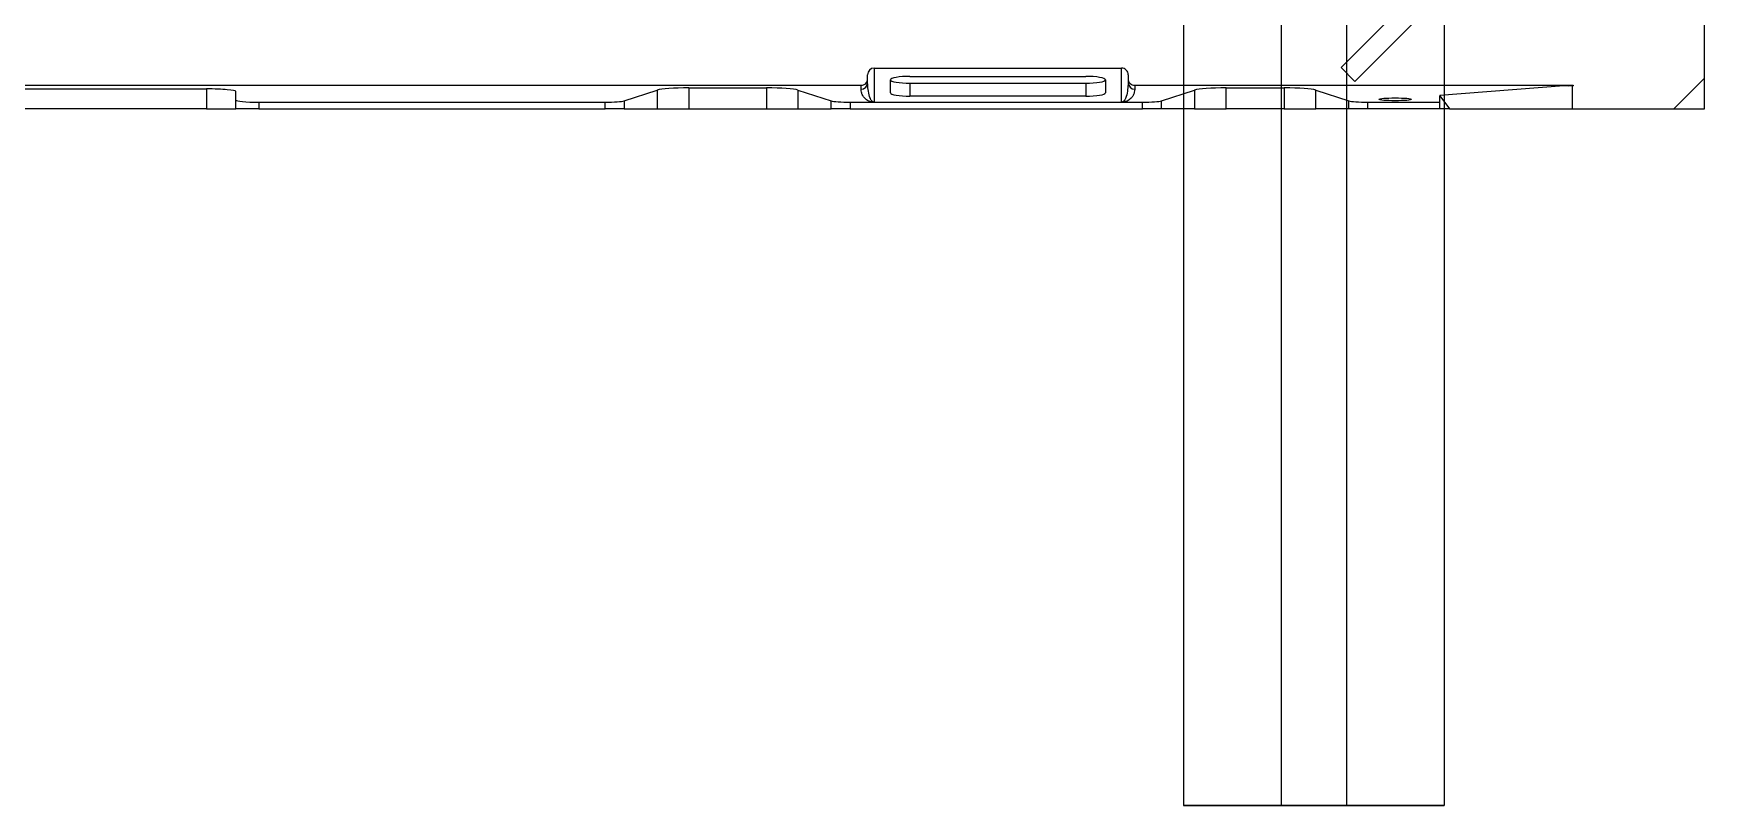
# Model space of a CAD drawing. Header units: millimetres. Extents: x 5415 to 11208, y 1449 to 3485.
# Drawn here: x 9443.9 to 9700.4, y 2285.7 to 2404.3 of the extents above; entities that cross this region are included whole.
import ezdxf

# ---------------------------------------------------------------- set-up
doc = ezdxf.new("R2010")
doc.units = ezdxf.units.MM

msp = doc.modelspace()

# ---------------------------------------------------------------- linework, layer by layer
for p, q in [((9620.44341, 3171.8495), (9620.44341, 2285.73191)), ((9635.44341, 3171.8495), (9635.44341, 2285.73191)), ((9645.44341, 3171.8495), (9645.44341, 2285.73191)), ((9660.44341, 3171.8495), (9660.44341, 2285.73191)), ((9620.44341, 2285.73191), (9660.44341, 2285.73191)), ((9660.44341, 2285.73191), (9620.44341, 2285.73191))]:
    msp.add_line(p, q)
at = {"color": 7, "linetype": 'Continuous', "lineweight": 25}
for p, q in [((9664.36715, 2418.75457), (9644.63401, 2399.02144)), ((9666.48847, 2416.63325), (9646.75533, 2396.90011)), ((9700.44341, 2397.40951), (9700.44341, 2410.95527)), ((9571.94341, 2397.31175), (9571.94341, 2397.931)), ((9571.94341, 2396.7019), (9571.94341, 2397.31175)), ((9572.94341, 2398.94642), (9572.94341, 2393.71709)), ((9572.94341, 2398.94642), (9610.94341, 2398.94642)), ((9575.44341, 2395.14758), (9575.44341, 2397.15216)), ((9578.44341, 2397.6751), (9605.44341, 2397.6751)), ((9578.44341, 2396.62465), (9578.44341, 2394.62465)), ((9578.44341, 2396.62465), (9605.44341, 2396.62465)), ((9605.44341, 2396.62465), (9605.44341, 2394.62465)), ((9608.44341, 2397.15216), (9608.44341, 2395.14758)), ((9610.94341, 2393.71709), (9610.94341, 2398.94642)), ((9611.94341, 2397.931), (9611.94341, 2397.31175)), ((9611.94341, 2397.31175), (9611.94341, 2396.7019)), ((9646.75533, 2396.90011), (9644.63401, 2399.02144)), ((9695.74341, 2392.70951), (9700.44341, 2397.40951)), ((9700.44341, 2392.70951), (9700.44341, 2397.40951)), ((9230.44341, 2396.30793), (9570.94341, 2396.30793)), ((9416.44341, 2395.74362), (9470.44341, 2395.74362)), ((9470.44341, 2395.74362), (9470.44341, 2392.70951)), ((9474.94341, 2392.70951), (9474.94341, 2395.34992)), ((9534.5392, 2393.90405), (9539.64914, 2395.5725)), ((9539.64914, 2395.5725), (9539.64914, 2392.70951)), ((9544.47877, 2395.89673), (9556.40804, 2395.89673)), ((9544.47877, 2395.89673), (9544.47877, 2392.70951)), ((9556.40804, 2395.89673), (9556.40804, 2392.70951)), ((9561.23767, 2395.5725), (9566.34761, 2393.90405)), ((9561.23767, 2395.5725), (9561.23767, 2392.70951)), ((9570.94341, 2395.70571), (9570.94341, 2396.30793)), ((9605.44341, 2394.62465), (9578.44341, 2394.62465)), ((9612.94341, 2396.30793), (9612.94341, 2395.70571)), ((9612.94341, 2396.30793), (9680.2702, 2396.30793)), ((9617.0392, 2393.90405), (9622.14914, 2395.5725)), ((9622.14914, 2395.5725), (9622.14914, 2392.70951)), ((9626.97877, 2395.89673), (9635.90804, 2395.89673)), ((9626.97877, 2392.70951), (9626.97877, 2395.89673)), ((9635.90804, 2395.89673), (9635.90804, 2392.70951)), ((9640.73767, 2395.5725), (9645.84761, 2393.90405)), ((9640.73767, 2392.70951), (9640.73767, 2395.5725)), ((9678.80877, 2396.20951), (9659.79341, 2394.75938)), ((9659.79341, 2394.75938), (9659.79341, 2394.70951)), ((9659.79341, 2393.70951), (9659.79341, 2394.70951)), ((9659.79341, 2394.70951), (9661.30105, 2392.70951)), ((9680.09924, 2396.20951), (9678.80877, 2396.20951)), ((9679.62076, 2396.20951), (9680.2702, 2396.30793)), ((9680.09924, 2396.20951), (9680.09924, 2392.70951)), ((9680.09924, 2396.20951), (9680.2702, 2396.20951)), ((9680.2702, 2396.30793), (9680.2702, 2396.20951)), ((9470.44341, 2392.70951), (9416.44341, 2392.70951)), ((9470.44341, 2392.70951), (9474.94341, 2392.70951)), ((9478.44341, 2392.70951), (9474.94341, 2392.70951)), ((9478.44341, 2393.70951), (9531.64143, 2393.70951)), ((9478.44341, 2393.70951), (9478.44341, 2392.70951)), ((9478.44341, 2392.70951), (9531.64143, 2392.70951)), ((9531.64143, 2392.70951), (9531.64143, 2393.70951)), ((9534.5392, 2392.70951), (9531.64143, 2392.70951)), ((9534.5392, 2393.90405), (9534.5392, 2392.70951)), ((9534.5392, 2392.70951), (9539.64914, 2392.70951)), ((9539.64914, 2392.70951), (9544.47877, 2392.70951)), ((9544.47877, 2392.70951), (9556.40804, 2392.70951)), ((9556.40804, 2392.70951), (9561.23767, 2392.70951)), ((9561.23767, 2392.70951), (9566.34761, 2392.70951)), ((9566.34761, 2392.70951), (9566.34761, 2393.90405)), ((9569.24539, 2392.70951), (9566.34761, 2392.70951)), ((9569.24539, 2393.70951), (9572.82009, 2393.70951)), ((9569.24539, 2393.70951), (9569.24539, 2392.70951)), ((9569.24539, 2392.70951), (9614.14143, 2392.70951)), ((9572.82009, 2393.70951), (9611.06672, 2393.70951)), ((9611.06672, 2393.70951), (9614.14143, 2393.70951)), ((9614.14143, 2392.70951), (9614.14143, 2393.70951)), ((9617.0392, 2392.70951), (9614.14143, 2392.70951)), ((9617.0392, 2392.70951), (9617.0392, 2393.90405)), ((9622.14914, 2392.70951), (9617.0392, 2392.70951)), ((9622.14914, 2392.70951), (9626.97877, 2392.70951)), ((9635.90804, 2392.70951), (9626.97877, 2392.70951)), ((9635.90804, 2392.70951), (9640.73767, 2392.70951)), ((9645.84761, 2392.70951), (9640.73767, 2392.70951)), ((9645.84761, 2392.70951), (9645.84761, 2393.90405)), ((9648.74539, 2392.70951), (9645.84761, 2392.70951)), ((9648.74539, 2393.70951), (9659.79341, 2393.70951)), ((9648.74539, 2392.70951), (9648.74539, 2393.70951)), ((9659.79341, 2392.70951), (9648.74539, 2392.70951)), ((9659.79341, 2392.70951), (9659.79341, 2393.70951)), ((9661.30105, 2392.70951), (9659.79341, 2392.70951)), ((9661.30105, 2392.70951), (9680.09924, 2392.70951)), ((9680.09924, 2392.70951), (9695.74341, 2392.70951)), ((9695.74341, 2392.70951), (9700.44341, 2392.70951))]:
    msp.add_line(p, q, dxfattribs=at)
for centre, start, end in [((9570.94531, 2396.70381), 269.8909867, 359.8905702), ((9612.94151, 2396.70381), 180.1094298, 270.1090133)]:
    msp.add_arc(centre, 0.9981, start, end, dxfattribs=at)
for centre, major_axis, ratio, start_param, end_param in [((9570.94341, 2397.31175), (0, -1.00382), 0.996194698, 0, 1.570796327), ((9572.94341, 2397.931), (0, -1.01543), 0.984807753, 3.141592654, 4.71238898), ((9578.44341, 2397.15216), (3, 0), 0.174311485, 1.570796327, 3.141592654), ((9578.44341, 2397.14758), (3, 0), 0.174311485, 3.141592654, 4.71238898), ((9605.44341, 2397.15216), (3, 0), 0.174311485, 0, 1.570796327), ((9605.44341, 2397.14758), (3, 0), 0.174311485, 4.71238898, 6.283185307), ((9610.94341, 2397.931), (0, -1.01543), 0.984807753, 1.570796327, 3.141592654), ((9612.94341, 2397.31175), (0, -1.00382), 0.996194698, 4.71238898, 6.283185307), ((9470.44341, 2395.34992), (4.5, 0), 0.087488664, 0, 1.570796327), ((9478.44341, 2394.01572), (3.5, 0), 0.087488664, 3.141592654, 4.71238898), ((9544.47877, 2395.45929), (5, 0), 0.087488664, 1.570796327, 2.879793266), ((9556.40804, 2395.45929), (5, 0), 0.087488664, 0.261799388, 1.570796327), ((9578.44341, 2395.14758), (3, 0), 0.174311485, 3.141592654, 4.71238898), ((9605.44341, 2395.14758), (3, 0), 0.174311485, 4.71238898, 6.283185307), ((9626.97877, 2395.45929), (5, 0), 0.087488664, 1.570796327, 2.879793266), ((9635.90804, 2395.45929), (5, 0), 0.087488664, 0.261799388, 1.570796327), ((9531.64143, 2393.97198), (3, 0), 0.087488664, 4.71238898, 6.021385919), ((9569.24539, 2393.97198), (3, 0), 0.087488664, 3.403392041, 4.71238898), ((9614.14143, 2393.97198), (3, 0), 0.087488664, 4.71238898, 6.021385919), ((9648.74539, 2393.97198), (3, 0), 0.087488664, 3.403392041, 4.71238898)]:
    msp.add_ellipse(centre, major_axis=major_axis, ratio=ratio, start_param=start_param, end_param=end_param, dxfattribs=at)
msp.add_ellipse((9652.94341, 2394.14696), major_axis=(2.5, 0), ratio=0.087488664, dxfattribs=at)
for points, knots in [([(9572.94341, 2393.71709), (9572.93948, 2393.71714), (9572.93136, 2393.71722), (9572.9145, 2393.71818), (9572.88115, 2393.72202), (9572.81318, 2393.73908), (9572.68073, 2393.80767), (9572.41325, 2394.09462), (9572.02924, 2395.07247), (9571.98048, 2395.99821), (9571.94341, 2396.7019)], [0, 0, 0, 0, 0.00051153, 0.001058629, 0.002363487, 0.006220684, 0.019948006, 0.073008276, 0.295365423, 1, 1, 1, 1]), ([(9611.94341, 2396.7019), (9611.90634, 2395.99821), (9611.85757, 2395.07247), (9611.47357, 2394.09462), (9611.20608, 2393.80767), (9611.07364, 2393.73908), (9611.00567, 2393.72202), (9610.97231, 2393.71818), (9610.95546, 2393.71722), (9610.94733, 2393.71714), (9610.94341, 2393.71709)], [0, 0, 0, 0, 0.704634563, 0.926991707, 0.980051968, 0.993779294, 0.997636497, 0.998941361, 0.999488465, 1, 1, 1, 1]), ([(9572.82009, 2393.70951), (9572.78953, 2393.71189), (9572.69699, 2393.71908), (9572.58278, 2393.73748), (9572.43011, 2393.76996), (9572.26983, 2393.81976), (9572.01304, 2393.92477), (9571.7329, 2394.09868), (9571.4133, 2394.38989), (9571.15186, 2394.77281), (9570.97555, 2395.22961), (9570.95419, 2395.54595), (9570.94341, 2395.70571)], [0, 0, 0, 0, 0.005295723, 0.016032355, 0.030598371, 0.057756339, 0.092811469, 0.190611305, 0.319083014, 0.528691084, 0.761981191, 1, 1, 1, 1]), ([(9612.94341, 2395.70571), (9612.93257, 2395.54596), (9612.91112, 2395.22964), (9612.73545, 2394.7728), (9612.47219, 2394.39001), (9612.15661, 2394.09854), (9611.83836, 2393.90711), (9611.54924, 2393.78931), (9611.29307, 2393.73488), (9611.16731, 2393.71726), (9611.09743, 2393.71188), (9611.06672, 2393.70951)], [0, 0, 0, 0, 0.238017838, 0.471307255, 0.680945331, 0.809391717, 0.907226266, 0.969400737, 0.987940514, 0.994700151, 1, 1, 1, 1]), ([(9572.82009, 2393.70951), (9572.84373, 2393.70981), (9572.8781, 2393.71025), (9572.91912, 2393.71356), (9572.93536, 2393.71592), (9572.94341, 2393.71709)], [0, 0, 0, 0, 0.52626068, 0.765053237, 1, 1, 1, 1]), ([(9611.06672, 2393.70951), (9611.04308, 2393.70981), (9611.00871, 2393.71025), (9610.96769, 2393.71356), (9610.95146, 2393.71592), (9610.94341, 2393.71709)], [0, 0, 0, 0, 0.526260657, 0.765053221, 1, 1, 1, 1])]:
    msp.add_open_spline(points, degree=3, knots=knots, dxfattribs=at)

doc.saveas('drawing.dxf')
